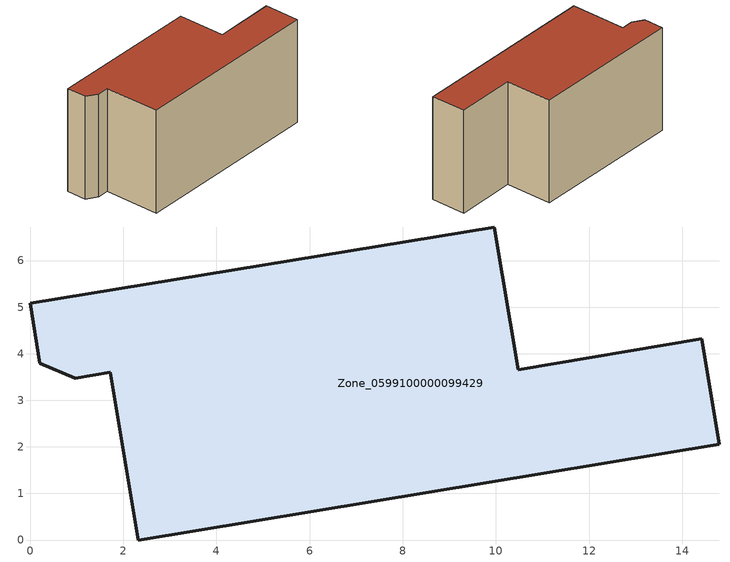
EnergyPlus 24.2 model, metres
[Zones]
Zone_0599100000099429
 floor ground (C_G): 14.42,4.32 14.8,2.06 2.32,0 1.72,3.6 0.97,3.47 0.21,3.79 0,5.08 9.97,6.72 10.48,3.66 z0
 wall outside (C_F): 10.48,3.66 9.97,6.72 0,5.08 0.21,3.79 0.97,3.47 1.72,3.6 2.32,0 14.8,2.06 14.42,4.32 10.48,3.66 z0:6.99
 roof outside (C_R): 14.8,2.06 14.42,4.32 10.48,3.66 9.97,6.72 0,5.08 0.21,3.79 0.97,3.47 1.72,3.6 2.32,0 z6.99
[BUILDING]
Pand.0599100000099429: North Axis=0; Terrain=City; Loads Convergence Tolerance Value=0.04; Temperature Convergence Tolerance Value=0.4; Solar Distribution=FullExterior; Maximum Number of Warmup Days=25; Minimum Number of Warmup Days=1
[Site:Location]
Rotterdam.The.Hague.AP_ZH_NLD Design_Conditions: Latitude=51.96; Longitude=4.45; Time Zone=1; Elevation=-4.5
[SITE:GROUNDTEMPERATURE:BUILDINGSURFACE]
18, 18, 18, 18, 18, 18, 18, 18, 18, 18, 18, 18
[MATERIAL] Thermal Absorptance=0.9; Solar Absorptance=0.7; Visible Absorptance=0.7
Name | Roughness | Thickness | Conductivity | Density | Specific Heat
G.TI.1975-1991 | MediumSmooth | 0.15 | 0.288461 | 540 | 1210
F.TI.1975-1991 | Rough | 0.3 | 0.230769 | 1920 | 840
R.TI.1975-1991 | MediumRough | 0.2 | 0.153846 | 1500 | 1000
[CONSTRUCTION]
C_G: G.TI.1975-1991
C_F: F.TI.1975-1991
C_R: R.TI.1975-1991
[ZONE]
Zone_0599100000099429: Type=1; Multiplier=1; Ceiling Height=Autocalculate; Volume=Autocalculate; Floor Area=autocalculate; Part of Total Floor Area=Yes
[ZONEINFILTRATION:DESIGNFLOWRATE]
Infil_Zone_0599100000099429: Zone or ZoneList or Space or SpaceList=Zone_0599100000099429; Schedule=AlwaysOn; Design Flow Rate Calculation Method=Flow/Area; Flow Rate per Floor Area=0.003; Constant Term Coefficient=1; Temperature Term Coefficient=0; Velocity Term Coefficient=0; Velocity Squared Term Coefficient=0
[HVACTEMPLATE:ZONE:IDEALLOADSAIRSYSTEM]
Zone_0599100000099429: Maximum Heating Supply Air Temperature=50; Minimum Cooling Supply Air Temperature=13; Maximum Heating Supply Air Humidity Ratio=0.0156; Minimum Cooling Supply Air Humidity Ratio=0.0077; Heating Limit=NoLimit; Cooling Limit=NoLimit; Dehumidification Control Type=ConstantSensibleHeatRatio; Cooling Sensible Heat Ratio=0.7; Dehumidification Setpoint=60; Humidification Control Type=None; Humidification Setpoint=30; Outdoor Air Method=None; Outdoor Air Flow Rate per Person=0.00944; Outdoor Air Flow Rate per Zone Floor Area=0; Outdoor Air Flow Rate per Zone=0; Demand Controlled Ventilation Type=None; Outdoor Air Economizer Type=NoEconomizer; Heat Recovery Type=None; Sensible Heat Recovery Effectiveness=0.7; Latent Heat Recovery Effectiveness=0.65
[ZONECONTROL:THERMOSTAT]
ThermostatControl_Zone_0599100000099429: Zone or ZoneList=Zone_0599100000099429; Control Type Schedule=DualSetpointControlType; Control 1=Thermostat_Zone_0599100000099429; Temperature Difference Between Cutout And Setpoint=0
[THERMOSTATSETPOINT:DUALSETPOINT]
Thermostat_Zone_0599100000099429: Heating Setpoint Temperature Schedule=HeatingSetpoint_Zone_0599100000099429; Cooling Setpoint Temperature Schedule=CoolingSetpoint_Zone_0599100000099429
[SCHEDULE:COMPACT]
HeatingSetpoint_Zone_0599100000099429: Through: 12/31, For: AllDays, Until: 24:00, 21
CoolingSetpoint_Zone_0599100000099429: Through: 12/31, For: AllDays, Until: 24:00, 24
DualSetpointControlType: Through: 12/31, For: AllDays, Until: 24:00, 4
AlwaysOn: Through: 12/31, For: AllDays, Until: 24:00, 1
